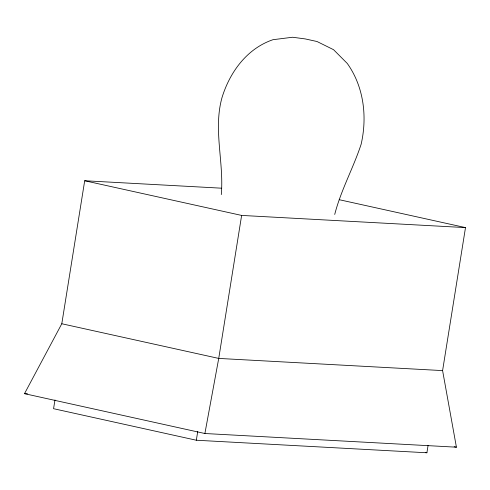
<?xml version="1.0" encoding="UTF-8"?>
<svg xmlns="http://www.w3.org/2000/svg" width="490" height="490" viewBox="0 0 490 490"><rect width="100%" height="100%" fill="white"/><g stroke="black" fill="none" stroke-linecap="round" stroke-linejoin="round"><path stroke-width="0.73" d="M221.296 194.604C224.089 162.178 213.077 129.531 222.007 97.584C229.841 72.104 246.96 48.541 272.979 39.702L292.585 37.246L305.227 38.918L317.03 41.521L333.555 49.692L347.288 63.473C363.868 86.73 367.414 116.834 361.136 144.256C353.327 168.052 340.948 190.083 334.719 214.449M339.202 199.693L465.5 227.599L442.593 370.599L456.423 447.192L204.887 433.515L24.5 393.66L61.795 323.749L84.697 180.749L221.462 188.185M54.972 399.95L53.569 408.697L196.331 440.234L426.9 452.778L428.07 445.49M196.331 440.234L197.727 431.494M465.5 227.599L241.631 215.422L218.73 358.423L204.887 433.515M442.593 370.599L218.73 358.423L61.795 323.749M24.5 393.66L27.55 393.825M84.697 180.749L241.631 215.422M454.187 446.702L456.423 447.192M425.406 452.448L426.9 452.778"/></g></svg>
